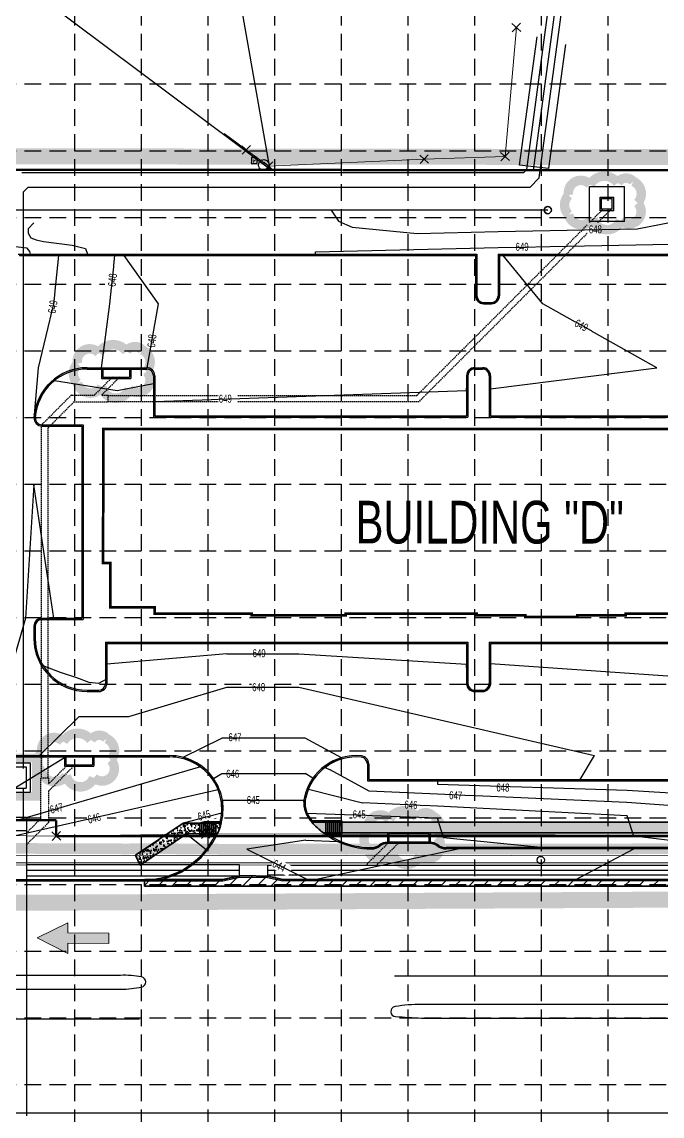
# Model space of a CAD drawing. Header units: feet. Extents: x 9897 to 20516, y 9531 to 20344.
# Drawn here: x 11028.1 to 11268.2, y 9895.1 to 10305.3 of the extents above; entities that cross this region are included whole.
import ezdxf

# ---------------------------------------------------------------- set-up
doc = ezdxf.new("R2010")
doc.units = ezdxf.units.FT
doc.header["$MEASUREMENT"] = 0
for name, pattern in [('CENTER2', [28.575, 19.05, -3.175, 3.175, -3.175]), ('DASHED', [0.75, 0.5, -0.25]), ('DASHED2', [0.375, 0.25, -0.125]), ('HIDDEN', [0.375, 0.25, -0.125]), ('PHANTOM2', [1.25, 0.625, -0.125, 0.125, -0.125, 0.125, -0.125])]:
    doc.linetypes.add(name, pattern=pattern)
doc.layers.get('0').update_dxf_attribs({"lineweight": 18})
for name, color, linetype, lineweight in [('1-CM-DRAW', 9, 'Continuous', 25), ('BDY', 30, 'PHANTOM2', 70), ('BDY-ADJ', 6, 'Continuous', 25), ('BDY-ORIGINALTRACTS', 10, 'HIDDEN', 20), ('FENCE', 43, 'Continuous', 20), ('LIMITS OF DISTURBANCE', 1, 'Continuous', 18), ('PAVE-SAWCUT', 4, 'DASHED2', 35), ('PAVE-SAWCUT-HATCH', 7, 'Continuous', 25), ('PAVE-SIDE-EX', 8, 'Continuous', 18), ('PAVE-SIDEWALK', 6, 'Continuous', 35), ('PC', 43, 'Continuous', 25), ('TEXT-ANNOT-CONTOUR-PROP', 9, 'Continuous', 20), ('TEXT-STREET NAMES', 5, 'Continuous', 35), ('UE-SS', 81, 'CENTER2', 25), ('UE-TEL', 254, 'HIDDEN', 25), ('UP-SD', 160, 'DASHED', 25), ('UP-SD-INLET', 2, 'Continuous', 25), ('UP-SS', 52, 'Continuous', 35), ('WTL-UP-SD-INLET', 2, 'Continuous', 25)]:
    doc.layers.add(name, color=color, linetype=linetype, lineweight=lineweight)
for name, color, linetype in [('A-SITE-BLDG', 2, 'Continuous'), ('A-SITE-CURB', 4, 'Continuous'), ('A-SITE-CURB-BACK', 200, 'Continuous'), ('A-SITE-CURB-FUTR', 6, 'Continuous'), ('A-SITE-CURB-INLET', 50, 'Continuous'), ('BDY-BC', 20, 'Continuous'), ('BDY-GUTTER', 255, 'Continuous'), ('GRID', 254, 'HIDDEN'), ('LEGEND', 7, 'Continuous'), ('PVMT', 8, 'Continuous'), ('SILT FENCE', 200, 'Continuous'), ('UE-SD', 57, 'Continuous')]:
    doc.layers.add(name, color=color, linetype=linetype)
doc.styles.get("Standard").update_dxf_attribs({"font": 'ARIAL.TTF', "width": 0.7})

# ---------------------------------------------------------------- blocks, each defined once
blk = doc.blocks.new('X')
at = {"color": 0}
for p, q in [((-0.00294, -0.00294), (0.00294, 0.00294)), ((-0.00294, 0.00294), (0.00294, -0.00294))]:
    blk.add_line(p, q, dxfattribs=at)
blk.add_point((0, 0), dxfattribs=at)
blk = doc.blocks.new('inlet protection')
at = {"layer": 'LEGEND', "color": 170, "ltscale": 100, "const_width": 9.48}
blk.add_lwpolyline([(38, 58.5, 0.520567), (38, 58.5, 0.765195), (16.6, 47.7, 0.417879), (16.5, 28.3, 0.6649), (41, 24.6, 0.744833), (68.6, 22.2, 0.975642), (85.8, 40, 0.520567), (81.5, 61.5, 0.520567), (65.8, 60, 0.540264), (38, 58.5)], format="xyb", close=True, dxfattribs=at)

msp = doc.modelspace()

# ---------------------------------------------------------------- hatches: boundary and pattern name
at = {"layer": 'PAVE-SAWCUT-HATCH'}
h = msp.add_hatch(dxfattribs=at)
h.set_pattern_fill('ANSI31', color=256, scale=30, style=0)
h.paths.add_polyline_path([(11457.36, 9983.86), (11291.69, 9983.81), (11126.07, 9983.75), (11120.31, 9985.08), (11109.67, 9985.14), (11103.32, 9983.75), (11074.03, 9983.74), (11074.03, 9981.24), (11103.32, 9981.25), (11457.36, 9981.26)])
at = {"layer": 'PAVE-SIDEWALK'}
h = msp.add_hatch(dxfattribs=at)
h.set_pattern_fill('AR-SAND', style=0)
h.set_pattern_definition([(37.5, (0, 0), (-0.06299336, 1.92682377), [0, -1.52, 0, -1.7, 0, -1.625]), (7.5, (0, 0), (1.7697767, 2.82214607), [0, -0.82, 0, -1.37, 0, -0.525]), (327.5, (-1.23, 0), (3.11414186, 0.00565905), [0, -0.5, 0, -1.8, 0, -2.35]), (317.5, (-1.23, 0), (3.0061266, 0.87767556), [0, -0.25, 0, -1.18, 0, -1.35])])
edge = h.paths.add_edge_path()
edge.add_arc((11078.93, 10011.41), 24.78, 334.8337, 344.7041)
edge.add_line((11102.83, 10004.87), (11089.81, 10004.87))
edge.add_line((11089.81, 10004.87), (11088.59, 10004.87))
edge.add_line((11088.59, 10004.87), (11070.75, 9992.89))
edge.add_line((11070.75, 9992.89), (11072.45, 9989.21))
edge.add_line((11072.45, 9989.21), (11089.81, 10000.87))
edge.add_line((11089.81, 10000.87), (11101.36, 10000.87))
h = msp.add_hatch(dxfattribs=at)
h.set_pattern_fill('AR-SAND', scale=1.25, style=0)
h.set_pattern_definition([(37.5, (0, 0), (-0.0787417, 2.4085297), [0, -1.9, 0, -2.125, 0, -2.03125]), (7.5, (0, 0), (2.2122209, 3.5276826), [0, -1.025, 0, -1.7125, 0, -0.65625]), (327.5, (-1.5375, 0), (3.89267733, 0.00707382), [0, -0.625, 0, -2.25, 0, -2.9375]), (317.5, (-1.5375, 0), (3.75765826, 1.09709446), [0, -0.3125, 0, -1.475, 0, -1.6875])])
edge = h.paths.add_edge_path()
edge.add_line((11359.43, 10005.33), (11136.83, 10005.25))
edge.add_arc((11159.18, 10025.26), 30, 221.8293, 233.1491)
edge.add_line((11141.19, 10001.26), (11359.43, 10001.33))
edge.add_arc((11359.5, 9795.33), 206, 75.9486, 90.019, ccw=False)
edge.add_arc((11459.24, 10197.52), 208.37, 256.1948, 269.4687)
edge.add_line((11457.31, 9989.15), (11457.31, 9992.92))
edge.add_arc((11462.81, 10216.82), 223.97, 256.4865, 268.5912, ccw=False)
edge.add_arc((11359.5, 9795.33), 210, 75.9522, 90.019)

# ---------------------------------------------------------------- linework, layer by layer
msp.add_lwpolyline([(11045.25, 9956.08), (11045.28, 9959.92), (11060.64, 9959.8), (11060.67, 9963.64), (11045.31, 9963.76), (11045.34, 9967.6), (11033.77, 9961.93), (11045.25, 9956.08)], close=True)
at = {"color": 0}
msp.add_point((11115.26, 10253.23, 648.78), dxfattribs=at)
at = {"color": 254}
for points in [[(11045.34, 9967.6), (11045.25, 9956.08), (11033.77, 9961.93), (11045.25, 9956.08)], [(11060.64, 9959.8), (11060.67, 9963.64), (11045.28, 9959.92), (11045.31, 9963.76)]]:
    msp.add_solid(points, dxfattribs=at)
at = {"layer": '1-CM-DRAW'}
msp.add_line((11032.57, 10078.75), (11032.57, 10074.23), dxfattribs=at)
at = {"layer": 'A-SITE-BLDG', "color": 7, "const_width": 1}
msp.add_lwpolyline([(11378.57, 10152.63), (11058.57, 10152.63), (11058.56, 10102.46), (11061.23, 10102.46), (11061.23, 10085.79), (11077.9, 10085.79), (11077.9, 10083.46), (11114.23, 10083.46), (11114.23, 10082.79), (11149.56, 10082.79), (11149.56, 10083.46), (11198.73, 10083.46), (11198.73, 10082.79), (11216.9, 10082.79), (11216.9, 10082.13), (11236.4, 10082.13), (11236.4, 10082.79), (11254.56, 10082.79), (11254.56, 10083.46), (11287.56, 10083.46)], dxfattribs=at)
at = {"layer": 'A-SITE-CURB', "color": 7}
for p, q in [((11027.24, 10217.63), (11198.24, 10217.63)), ((11198.24, 10217.63), (11198.24, 10202.63)), ((11207.24, 10217.63), (11207.24, 10202.63)), ((11207.24, 10217.63), (11387.24, 10217.63)), ((11201.24, 10199.63), (11204.24, 10199.63)), ((11035.57, 10081.75), (11050.57, 10081.75)), ((11032.57, 10078.75), (11032.57, 10074.23)), ((11059.9, 10072.23), (11194.9, 10072.23)), ((11059.9, 10072.23), (11059.9, 10057.23)), ((11194.9, 10072.23), (11194.9, 10057.23)), ((11203.9, 10072.23), (11203.9, 10057.23)), ((11203.9, 10072.23), (11311.9, 10072.23)), ((11052.57, 10054.23), (11056.9, 10054.23)), ((11197.9, 10054.23), (11200.9, 10054.23)), ((10995.06, 10030.23), (11083.56, 10030.23)), ((11158.18, 10027.14), (11158.18, 10021.22)), ((11158.18, 10021.22), (11400.18, 10021.22)), ((11181.19, 9997.27), (11165.19, 9997.26)), ((11359.44, 9995.33), (11187.19, 9995.27))]:
    msp.add_line(p, q, dxfattribs=at)
at = {"layer": 'A-SITE-CURB', "color": 7, "ltscale": 0.45}
for p, q in [((11052.57, 10175.63), (11074.9, 10175.63)), ((11077.9, 10172.63), (11077.9, 10157.63)), ((11194.9, 10172.63), (11194.9, 10157.63)), ((11197.9, 10175.63), (11200.9, 10175.63)), ((11203.9, 10172.63), (11203.9, 10157.63)), ((11077.9, 10157.63), (11194.9, 10157.63)), ((11203.9, 10157.63), (11356.9, 10157.63)), ((11035.6, 10153.75), (11050.57, 10153.75)), ((11050.57, 10153.75), (11050.57, 10081.75))]:
    msp.add_line(p, q, dxfattribs=at)
at = {"layer": 'A-SITE-CURB', "color": 7}
for centre, radius, start, end in [((11201.24, 10202.63), 3, 180, 270), ((11204.24, 10202.63), 3, 270, 0), ((11035.57, 10078.75), 3, 90, 180), ((11052.57, 10074.23), 20, 180, 270), ((11056.9, 10057.23), 3, 270, 0), ((11197.9, 10057.23), 3, 180, 270), ((11200.9, 10057.23), 3, 270, 360), ((11083.56, 10010.23), 20, 342.4479, 90), ((11153.56, 10010.22), 20, 84.5313, 167.0657), ((11155.18, 10027.14), 3, 0, 84.5313), ((11143.82, 10012.46), 10, 167.0657, 219.7993), ((11074.03, 10013.24), 30, 270.0033, 342.4479), ((11159.18, 10025.26), 30, 219.7993, 270.019), ((11159.19, 10000.76), 5.5, 270.019, 306.8889), ((11165.19, 9992.76), 4.5, 90.019, 126.8889), ((11181.19, 9992.77), 4.5, 53.1491, 90.019), ((11187.19, 10000.77), 5.5, 233.1491, 270.019)]:
    msp.add_arc(centre, radius, start, end, dxfattribs=at)
at = {"layer": 'A-SITE-CURB', "color": 7, "ltscale": 0.45}
for centre, radius, start, end in [((11052.57, 10155.63), 20, 90, 176.2178), ((11074.9, 10172.63), 3, 0, 90), ((11197.9, 10172.63), 3, 90, 180), ((11200.9, 10172.63), 3, 0, 90), ((11035.6, 10156.75), 3, 176.2178, 270)]:
    msp.add_arc(centre, radius, start, end, dxfattribs=at)
at = {"layer": 'A-SITE-CURB-BACK', "color": 7, "ltscale": 0.45}
for p, q in [((11026.74, 10218.13), (11198.74, 10218.13)), ((11198.74, 10218.13), (11198.74, 10202.63)), ((11206.74, 10218.13), (11206.74, 10202.63)), ((11206.74, 10218.13), (11387.74, 10218.13)), ((11201.24, 10200.13), (11204.24, 10200.13)), ((11052.57, 10175.13), (11074.9, 10175.13)), ((11077.4, 10172.63), (11077.4, 10157.13)), ((11195.4, 10172.63), (11195.4, 10157.13)), ((11197.9, 10175.13), (11200.9, 10175.13)), ((11203.4, 10172.63), (11203.4, 10157.13)), ((11077.4, 10157.13), (11195.4, 10157.13)), ((11203.4, 10157.13), (11357.4, 10157.13)), ((11035.6, 10154.25), (11051.07, 10154.25)), ((11051.07, 10154.25), (11051.07, 10081.25)), ((11033.07, 10078.75), (11033.07, 10074.23)), ((11035.57, 10081.25), (11051.07, 10081.25)), ((11059.4, 10072.73), (11195.4, 10072.73)), ((11059.4, 10072.73), (11059.4, 10057.23)), ((11195.4, 10072.73), (11195.4, 10057.23)), ((11203.4, 10072.73), (11203.4, 10057.23)), ((11203.4, 10072.73), (11311.9, 10072.73)), ((11052.57, 10054.73), (11056.9, 10054.73)), ((11197.9, 10054.73), (11200.9, 10054.73)), ((11157.68, 10027.14), (11157.68, 10020.72)), ((11157.68, 10020.72), (11400.68, 10020.72)), ((11181.19, 10001.27), (11165.19, 10001.26)), ((11165.19, 10001.26), (11165.19, 9997.76)), ((11181.19, 10001.27), (11181.19, 9997.77)), ((11180.69, 9997.77), (11165.69, 9997.76)), ((11359.44, 9995.83), (11187.19, 9995.77))]:
    msp.add_line(p, q, dxfattribs=at)
at = {"layer": 'A-SITE-CURB-BACK', "color": 7}
msp.add_line((10995.06, 10029.73), (11083.56, 10029.73), dxfattribs=at)
at = {"layer": 'A-SITE-CURB-BACK', "color": 7, "ltscale": 0.45}
for centre, radius, start, end in [((11201.24, 10202.63), 2.5, 180, 270), ((11204.24, 10202.63), 2.5, 270, 0), ((11052.57, 10155.63), 19.5, 90, 176.2178), ((11074.9, 10172.63), 2.5, 360, 90), ((11197.9, 10172.63), 2.5, 90, 180), ((11200.9, 10172.63), 2.5, 0, 90), ((11035.6, 10156.75), 2.5, 176.2178, 270), ((11035.57, 10078.75), 2.5, 90, 180), ((11052.57, 10074.23), 19.5, 180, 270), ((11056.9, 10057.23), 2.5, 270, 0), ((11197.9, 10057.23), 2.5, 180, 270), ((11200.9, 10057.23), 2.5, 270, 360), ((11153.56, 10010.22), 19.5, 84.5313, 167.0657), ((11155.18, 10027.14), 2.5, 0, 84.5313), ((11143.82, 10012.46), 9.5, 167.0657, 219.7993), ((11159.18, 10025.26), 29.5, 219.7993, 222.7039), ((11159.18, 10025.26), 29.5, 234.5099, 270.019), ((11159.19, 10000.76), 5, 270.019, 306.8889), ((11165.19, 9992.76), 5, 90.019, 126.8889), ((11181.19, 9992.77), 5, 53.1491, 90.019), ((11187.19, 10000.77), 5, 233.1491, 270.019)]:
    msp.add_arc(centre, radius, start, end, dxfattribs=at)
at = {"layer": 'A-SITE-CURB-BACK', "color": 7}
for centre, radius, start, end in [((11083.56, 10010.23), 19.5, 344.0497, 90), ((11074.03, 10013.24), 29.5, 270.0033, 335.1988)]:
    msp.add_arc(centre, radius, start, end, dxfattribs=at)
at = {"layer": 'A-SITE-CURB-FUTR', "color": 7}
msp.add_lwpolyline([(10489.96, 9931.84), (10772.72, 9931.84, 0.063349), (10816.96, 9937.47, -0.055002), (10853.25, 9942.7), (11065.25, 9942.7, 0.051122), (11072.98, 9943.49, 0.814038), (11072.98, 9947.26, 0.064835), (11065.05, 9947.85), (10784.02, 9947.85, 0.054396), (10738.6, 9942.9, -0.0391), (10696.15, 9936.95), (10489.99, 9936.95, 0.039916), (10480.07, 9936.16, 0.89837), (10480.27, 9932.39, -0.001182)], format="xyb", close=True, dxfattribs=at)
msp.add_lwpolyline([(11464.16, 9947.7, 0.045032), (11426.6, 9942.9, -0.0391), (11384.15, 9936.95), (11177.99, 9936.95, 0.039916), (11168.07, 9936.16, 0.89837), (11168.27, 9932.39, -0.001182), (11177.96, 9931.84), (11460.72, 9931.84, 0.005264), (11464.44, 9931.88)], format="xyb", dxfattribs=at)
at = {"layer": 'A-SITE-CURB-FUTR', "color": 7, "const_width": 0.5}
for points in [[(11167.84, 9947.68), (11378.31, 9947.68)], [(10861.73, 9931.46), (11072.2, 9931.46)]]:
    msp.add_lwpolyline(points, dxfattribs=at)
at = {"layer": 'A-SITE-CURB-INLET', "color": 5}
for p, q in [((11180.69, 10000.77), (11165.69, 10000.76)), ((11165.69, 10000.76), (11165.69, 9997.76)), ((11180.69, 10000.77), (11180.69, 9997.77)), ((11165.69, 9997.76), (11180.69, 9997.77))]:
    msp.add_line(p, q, dxfattribs=at)
at = {"layer": 'BDY', "color": 7}
for p, q in [((9994.99, 10250.23), (11415.16, 10249.62)), ((11040.92, 10006), (11010.92, 10006)), ((11040.92, 10000), (11040.92, 10006)), ((11457.3, 10000), (11040.92, 10000))]:
    msp.add_line(p, q, dxfattribs=at)
at = {"layer": 'BDY-ADJ', "color": 253}
for p, q in [((11121.17, 10249.74), (11100.03, 10370.99)), ((11121.12, 10250.03), (10962.49, 10368.57)), ((11219.98, 10249.7), (11234.46, 10357.25))]:
    msp.add_line(p, q, dxfattribs=at)
at = {"layer": 'BDY-BC', "color": 7}
for p, q in [((11014.27, 9983.74), (11103.32, 9983.75)), ((11103.32, 9983.75), (11109.67, 9985.14)), ((11120.31, 9985.08), (11126.07, 9983.75)), ((11457.37, 9983.86), (11126.07, 9983.75)), ((10471.22, 9896.43), (11465.07, 9896.26))]:
    msp.add_line(p, q, dxfattribs=at)
at = {"layer": 'BDY-BC', "color": 5}
msp.add_line((11109.67, 9985.14), (11120.31, 9985.08), dxfattribs=at)
at = {"layer": 'BDY-GUTTER'}
for p, q in [((11014.27, 9983.24), (11103.32, 9983.25)), ((11103.43, 9983.26), (11109.78, 9984.65)), ((11109.67, 9984.64), (11120.31, 9984.58)), ((11120.2, 9984.6), (11126.01, 9983.25)), ((11457.37, 9983.36), (11126.07, 9983.25))]:
    msp.add_line(p, q, dxfattribs=at)
at = {"layer": 'BDY-ORIGINALTRACTS', "color": 7}
msp.add_line((11459.03, 9990.08), (9999.19, 9989.75), dxfattribs=at)
at = {"layer": 'FENCE'}
for p, q in [((11209.3, 10254.8), (11213.57, 10303.13)), ((11120.64, 10251.15, 1960.5), (11103.9, 10263.43)), ((11178.99, 10253.8), (11120.64, 10251.15)), ((11209.3, 10254.8), (11178.99, 10253.8)), ((11041, 10000.08), (10989.35, 10000.55)), ((11096.94, 10000.86), (11041, 10000.08)), ((11271.82, 10000.41), (11096.94, 10000.86))]:
    msp.add_line(p, q, dxfattribs=at)
at = {"layer": 'GRID', "color": 8, "linetype": 'HIDDEN', "ltscale": 25}
for p, q in [((11047.84, 10506.97), (11047.84, 9631.86)), ((11072.84, 10506.97), (11072.84, 9631.86)), ((11097.84, 10506.97), (11097.84, 9631.86)), ((11122.84, 10506.97), (11122.84, 9631.86)), ((11147.84, 10506.97), (11147.84, 9631.86)), ((11172.84, 10506.97), (11172.84, 9631.86)), ((11197.84, 10506.97), (11197.84, 9631.86)), ((11222.84, 10506.97), (11222.84, 9631.86)), ((11247.84, 10506.97), (11247.84, 9631.86)), ((9922.84, 10281.97), (11472.84, 10281.97)), ((9922.84, 10256.97), (11472.84, 10256.97)), ((9922.84, 10231.97), (11472.84, 10231.97)), ((9922.84, 10206.97), (11472.84, 10206.97)), ((9922.84, 10181.97), (11472.84, 10181.97)), ((9922.84, 10156.97), (11472.84, 10156.97)), ((9922.84, 10131.97), (11472.84, 10131.97)), ((9922.84, 10106.97), (11472.84, 10106.97)), ((9922.84, 10081.97), (11472.84, 10081.97)), ((9922.84, 10056.97), (11472.84, 10056.97)), ((9922.84, 10031.97), (11472.84, 10031.97)), ((9922.84, 10006.97), (11472.84, 10006.97)), ((9922.84, 9981.97), (11472.84, 9981.97)), ((9922.84, 9956.97), (11472.84, 9956.97)), ((9922.84, 9931.97), (11472.84, 9931.97)), ((9922.84, 9906.97), (11472.84, 9906.97))]:
    msp.add_line(p, q, dxfattribs=at)
at = {"layer": 'PAVE-SAWCUT'}
msp.add_lwpolyline([(11457.36, 9983.86), (11291.69, 9983.81), (11126.07, 9983.75), (11120.31, 9985.08), (11109.67, 9985.14), (11103.32, 9983.75), (11074.03, 9983.74), (11074.03, 9981.24), (11103.32, 9981.25), (11457.36, 9981.26), (11457.36, 9983.86)], close=True, dxfattribs=at)
at = {"layer": 'PAVE-SIDE-EX', "color": 7}
for p, q in [((11012.64, 9992.84), (11149.93, 9992.94)), ((11149.93, 9992.94), (11273.8, 9992.63)), ((11148.55, 9989.13), (11013.74, 9989.28)), ((11273.25, 9989.04), (11148.55, 9989.13))]:
    msp.add_line(p, q, dxfattribs=at)
at = {"layer": 'PAVE-SIDEWALK', "color": 7, "ltscale": 0.45}
for p, q in [((11102.45, 10005.37), (11094.81, 10005.37)), ((11137.05, 10005.76), (11148.06, 10005.76)), ((11100.57, 10000.37), (11094.81, 10000.37)), ((11142.78, 10000.76), (11148.06, 10000.76))]:
    msp.add_line(p, q, dxfattribs=at)
at = {"layer": 'PAVE-SIDEWALK', "color": 7}
for p, q in [((11094.81, 10004.87), (11094.81, 10005.37)), ((11094.81, 10000.87), (11094.81, 10004.87)), ((11095.56, 10000.87), (11095.56, 10004.87)), ((11096.31, 10000.87), (11096.31, 10004.87)), ((11097.06, 10000.87), (11097.06, 10004.87)), ((11097.81, 10000.87), (11097.81, 10004.87)), ((11098.56, 10000.87), (11098.56, 10004.87)), ((11099.31, 10000.87), (11099.31, 10004.87)), ((11100.06, 10000.87), (11100.06, 10004.87)), ((11100.81, 10000.87), (11100.81, 10004.87)), ((11142.06, 10001.26), (11142.06, 10005.26)), ((11142.81, 10001.26), (11142.81, 10005.26)), ((11143.56, 10001.26), (11143.56, 10005.26)), ((11144.31, 10001.26), (11144.31, 10005.26)), ((11145.06, 10001.26), (11145.06, 10005.26)), ((11145.81, 10001.26), (11145.81, 10005.26)), ((11146.56, 10001.26), (11146.56, 10005.26)), ((11147.31, 10001.26), (11147.31, 10005.26)), ((11148.06, 10005.26), (11148.06, 10005.76)), ((11148.06, 10001.26), (11148.06, 10005.26)), ((11094.81, 10000.87), (11094.81, 10000.37)), ((11148.06, 10001.26), (11148.06, 10000.76))]:
    msp.add_line(p, q, dxfattribs=at)
msp.add_lwpolyline([(11101.36, 10000.87, 0.043095), (11102.83, 10004.87), (11089.81, 10004.87), (11088.59, 10004.87), (11070.75, 9992.89), (11072.45, 9989.21), (11089.81, 10000.87)], format="xyb", close=True, dxfattribs=at)
at = {"layer": 'PAVE-SIDEWALK', "color": 7, "ltscale": 0.45}
msp.add_lwpolyline([(11359.43, 10005.33), (11136.83, 10005.25, 0.049432), (11141.19, 10001.26), (11359.43, 10001.33, -0.061471), (11409.52, 9995.16, 0.057983), (11457.31, 9989.15), (11457.31, 9992.92, -0.052866), (11410.48, 9999.05, 0.061455)], format="xyb", close=True, dxfattribs=at)
at = {"layer": 'PC', "color": 47}
for p, q in [((11144.03, 10234.64), (11146.8, 10230.52)), ((11258.82, 10227.7), (11299.57, 10235.63)), ((11032.55, 10229.99, 649), (11030.41, 10227.67, 649)), ((11146.8, 10230.52), (11151.98, 10228.32)), ((11030.41, 10227.67, 649), (11030.47, 10226.07, 649)), ((11030.47, 10226.07, 649), (11031.49, 10224.31, 649)), ((11151.98, 10228.32), (11176.32, 10225.93)), ((11176.32, 10225.93), (11206.74, 10226.63)), ((11030.02, 10220.4), (10995.92, 10224.51)), ((11031.49, 10224.31, 649), (11033.44, 10223.59, 649)), ((11033.44, 10223.59, 649), (11036.16, 10222.95, 649)), ((11036.16, 10222.95), (11046.93, 10221.6)), ((11046.93, 10221.6), (11051.88, 10220.25)), ((11027.02, 10217.89), (11031.29, 10218.13)), ((11031.11, 10219.2), (11030.02, 10220.4)), ((11031.29, 10218.13), (11031.11, 10219.2)), ((11052.63, 10218.13), (11041.83, 10217.63)), ((11051.88, 10220.25), (11052.63, 10218.13)), ((11062.98, 10217.63), (11064.6, 10217.92)), ((11064.6, 10217.92), (11066.27, 10217.63)), ((11138.24, 10219.05), (11206.74, 10220.63)), ((11138.24, 10218.13), (11138.24, 10219.05)), ((11198.46, 10217.9), (11138.24, 10218.13)), ((11198.5, 10202.58), (11198.46, 10217.9)), ((11207.06, 10217.88), (11206.97, 10217.06)), ((11206.97, 10217.06), (11207, 10202.56)), ((11208.66, 10217.63), (11207.06, 10217.88)), ((11198.63, 10201.8), (11198.5, 10202.58)), ((11198.84, 10201.19), (11198.63, 10201.8)), ((11199.44, 10200.55), (11198.84, 10201.19)), ((11200.21, 10200.05), (11199.44, 10200.55)), ((11206.25, 10200.67), (11205.78, 10200.3)), ((11206.58, 10201.15), (11206.25, 10200.67)), ((11206.81, 10201.71), (11206.58, 10201.15)), ((11207, 10202.56), (11206.81, 10201.71)), ((11057.98, 10175.63), (11061.08, 10199.63)), ((11200.93, 10199.86), (11200.21, 10200.05)), ((11204.57, 10199.89), (11200.93, 10199.86)), ((11205.23, 10199.99), (11204.57, 10199.89)), ((11205.78, 10200.3), (11205.23, 10199.99)), ((11034.23, 10175.63), (11032.7, 10157.91)), ((11063.39, 10175.34), (11057.98, 10175.63)), ((11074.9, 10175.63), (11063.39, 10175.34)), ((11194.9, 10167.1), (11195.19, 10173.01)), ((11195.19, 10173.01), (11195.52, 10173.96)), ((11195.52, 10173.96), (11195.98, 10174.68)), ((11195.98, 10174.68), (11196.67, 10175.17)), ((11196.67, 10175.17), (11197.27, 10175.33)), ((11197.27, 10175.33), (11197.99, 10175.37)), ((11197.99, 10175.37), (11201.28, 10175.37)), ((11201.28, 10175.37), (11202.43, 10174.95)), ((11202.43, 10174.95), (11203.07, 10174.4)), ((11203.07, 10174.4), (11203.48, 10173.72)), ((11203.48, 10173.72), (11203.7, 10172.99)), ((11203.7, 10172.99), (11203.9, 10167.77)), ((11203.9, 10167.77), (11266.31, 10175.63)), ((11036.5, 10167.13), (11038.43, 10169.45)), ((11038.43, 10169.45), (11040.29, 10170.78)), ((11040.29, 10170.78), (11063.78, 10167.12)), ((11063.78, 10167.12), (11077.4, 10169.72)), ((11077.4, 10169.72), (11077.9, 10163)), ((11033.88, 10162.06), (11035.15, 10164.97)), ((11035.15, 10164.97), (11036.5, 10167.13)), ((11032.7, 10157.91), (11033.22, 10159.66)), ((11033.22, 10159.66), (11033.88, 10162.06)), ((11032.61, 10131.75), (11029.39, 10081.75)), ((11040.07, 10081.75), (11032.61, 10131.75)), ((11029.39, 10081.75), (11014.58, 10030.23)), ((11034.67, 10081.38), (11035.56, 10081.51)), ((11035.56, 10081.51), (11040.07, 10081.75)), ((11032.8, 10078.69), (11032.9, 10079.48)), ((11032.84, 10073.32), (11032.8, 10078.69)), ((11032.9, 10079.48), (11033.13, 10080.03)), ((11033.13, 10080.03), (11033.58, 10080.64)), ((11033.58, 10080.64), (11034.03, 10081.07)), ((11034.03, 10081.07), (11034.67, 10081.38)), ((11032.93, 10072.11), (11032.84, 10073.32)), ((11033.14, 10070.55), (11032.93, 10072.11)), ((11033.48, 10069.3), (11033.14, 10070.55)), ((11033.99, 10067.44), (11033.48, 10069.3)), ((11034.97, 10065.32), (11033.99, 10067.44)), ((11036.04, 10063.88), (11034.97, 10065.32)), ((11104.9, 10068.35), (11059.9, 10064.48)), ((11131.9, 10068.35), (11194.9, 10064.48)), ((11042.6, 10061.38), (11036.04, 10063.88)), ((11048.7, 10059.36), (11042.6, 10061.38)), ((11059.9, 10064.48), (11059.4, 10058.68)), ((11195.17, 10056.87), (11194.9, 10064.48)), ((11203.9, 10064.69), (11203.68, 10057.09)), ((11302.9, 10057.73), (11203.9, 10064.69)), ((11053.36, 10057.66), (11048.7, 10059.36)), ((11056.82, 10057.3), (11053.36, 10057.66)), ((11058.5, 10058.08), (11056.82, 10057.3)), ((11059.4, 10058.68), (11058.5, 10058.08)), ((11203.68, 10057.09), (11203.48, 10056.16)), ((11068.19, 10044.9), (11104.9, 10055.85)), ((11131.9, 10055.85), (11242.92, 10030.22)), ((11195.25, 10056.36), (11195.17, 10056.87)), ((11195.6, 10055.71), (11195.25, 10056.36)), ((11196.17, 10055.06), (11195.6, 10055.71)), ((11196.9, 10054.66), (11196.17, 10055.06)), ((11197.63, 10054.47), (11196.9, 10054.66)), ((11201.22, 10054.46), (11197.63, 10054.47)), ((11202, 10054.66), (11201.22, 10054.46)), ((11202.68, 10055.09), (11202, 10054.66)), ((11203.08, 10055.59), (11202.68, 10055.09)), ((11203.48, 10056.16), (11203.08, 10055.59)), ((11049.56, 10044.9), (11034.69, 10030.23)), ((11049.56, 10044.9), (11068.19, 10044.9)), ((11049.56, 10044.9), (11049.56, 10044.9)), ((11088.6, 10029.59), (11103.06, 10036.83)), ((11147.92, 10029.41), (11134.32, 10036.83)), ((11034.69, 10030.23), (11044.69, 10029.73)), ((11089.58, 10029.05), (11088.6, 10029.59)), ((11091.92, 10028.12), (11089.58, 10029.05)), ((11144.09, 10027.57), (11146.67, 10028.68)), ((11146.67, 10028.68), (11147.92, 10029.41)), ((11237.55, 10021.22), (11242.92, 10030.22)), ((11242.92, 10030.22), (11242.92, 10030.22)), ((11094.1, 10026.91), (11091.92, 10028.12)), ((11095.06, 10025.98), (11094.1, 10026.91)), ((11141.8, 10025.77), (11144.09, 10027.57)), ((11141.8, 10025.77), (11143.66, 10024.94)), ((11158.37, 10016.88), (11143.66, 10024.94)), ((11100.22, 10021.01), (11099.97, 10021.67)), ((11101.2, 10019.19), (11100.22, 10021.01)), ((11137.24, 10021.78), (11134.32, 10023.53)), ((11135.55, 10017.69), (11136.45, 10019.99)), ((11136.45, 10019.99), (11137.24, 10021.78)), ((11183.93, 10020.72), (11183.93, 10019.49)), ((11101.69, 10017.42), (11101.2, 10019.19)), ((11135.55, 10017.69), (11155.85, 10012.51)), ((11255.13, 10017.32), (11325.72, 10012.8)), ((11134.01, 10012), (11133.87, 10013.53)), ((11134.28, 10010.41), (11134.01, 10012)), ((11325.87, 10007.74), (11255.03, 10012.62)), ((11135.14, 10008.59), (11134.28, 10010.41)), ((11088.59, 10004.87), (11089.81, 10000.87)), ((11186.29, 9999.47), (11183.92, 10006.82)), ((11257.58, 10000), (11255.07, 10007.63)), ((11089.81, 10000.87), (11097.24, 9995.04)), ((11222.71, 9995.78), (11186.29, 9999.47)), ((11292.94, 9995.81), (11257.58, 10000)), ((11134.53, 9998.48), (11112.47, 9995.19)), ((11134.53, 9998.48), (11146.46, 9998.09)), ((11149.26, 9997.18), (11146.46, 9998.09)), ((11152.68, 9996.24), (11149.26, 9997.18)), ((11156.38, 9995.66), (11152.68, 9996.24)), ((11158.97, 9995.44), (11156.38, 9995.66)), ((11160.35, 9995.6), (11158.97, 9995.44)), ((11161.47, 9996.06), (11160.35, 9995.6)), ((11162.4, 9996.7), (11161.47, 9996.06)), ((11164.11, 9997.38), (11162.4, 9996.7)), ((11165.14, 9997.54), (11164.11, 9997.38)), ((11181.68, 9997.47), (11165.14, 9997.54)), ((11183.15, 9997.09), (11181.68, 9997.47)), ((11184.41, 9996.3), (11183.15, 9997.09)), ((11186.03, 9995.61), (11184.41, 9996.3)), ((11187.54, 9995.43), (11186.03, 9995.61)), ((11187.54, 9995.43), (11191.55, 9995.27)), ((11257.57, 9995.29), (11222.71, 9995.78)), ((11094.77, 9991.92), (11093.37, 9990.68)), ((11096.37, 9993.57), (11094.77, 9991.92)), ((11097.24, 9995.04), (11096.37, 9993.57)), ((11137.96, 9983.75), (11191.55, 9995.27)), ((11235.86, 9983.79), (11257.57, 9995.29)), ((11088.56, 9987.26), (11086.17, 9986.08)), ((11090.62, 9988.51), (11088.56, 9987.26)), ((11093.37, 9990.68), (11090.62, 9988.51)), ((11079.7, 9984.01), (11074.87, 9983.44)), ((11084.15, 9985.3), (11079.7, 9984.01)), ((11086.17, 9986.08), (11084.15, 9985.3)), ((11135.23, 9983.75), (11137.96, 9983.75))]:
    msp.add_line(p, q, dxfattribs=at)
at = {"layer": 'PVMT'}
for p, q in [((11214.77, 10251.59), (11221.4, 10299.67)), ((11231.96, 10296.82), (11225.67, 10250.24)), ((11225.67, 10250.24), (11214.77, 10251.59))]:
    msp.add_line(p, q, dxfattribs=at)
at = {"layer": 'PVMT', "color": 5}
for p, q in [((11109.67, 9985.14), (11109.7, 9989.17)), ((11120.31, 9985.08), (11120.34, 9989.16))]:
    msp.add_line(p, q, dxfattribs=at)
at = {"layer": 'SILT FENCE', "linetype": 'Continuous', "const_width": 4}
msp.add_lwpolyline([(11065.59, 9995.36), (10726.57, 9995.92), (10342.59, 9996.06), (10016.85, 9995.78, -0.430854), (9991.13, 10017.87), (9987.16, 10249.94)], format="xyb", dxfattribs=at)
msp.add_lwpolyline([(11379.13, 10247.02), (11395.79, 10246.51), (11415.99, 10211.68), (11423.09, 10199.88), (11457.52, 9995.19), (11370.61, 9995.37), (11136.99, 9995.2)], dxfattribs=at)
at = {"layer": 'SILT FENCE', "linetype": 'DASHED2', "const_width": 3.2}
msp.add_lwpolyline([(11018.11, 10029.2), (11018.11, 10014.86), (11033.43, 10014.98), (11033.43, 10029.32), (11018.47, 10029.32), (11018.47, 10029.32)], dxfattribs=at)
at = {"layer": 'UE-SD', "color": 5}
for p, q in [((11217.48, 10249.9), (11233.08, 10365.72)), ((11222.1, 10246.74), (11238.03, 10364.98)), ((11216.28, 10248.7), (11217.48, 10249.9)), ((11216.28, 10248.7), (11028.07, 10248.7)), ((11218.56, 10243.2), (11222.1, 10246.74)), ((11028.69, 10241.55), (11030.35, 10243.2)), ((11028.7, 10025.39), (11028.7, 10241.55)), ((11218.56, 10243.2), (11030.35, 10243.2)), ((11028.7, 10007.02), (11028.7, 10018.21)), ((11029.77, 10007.02), (11021.77, 10007.02)), ((11029.77, 10007.02), (11029.77, 9895.25)), ((11029.77, 10002.02), (11021.77, 10002.02)), ((11109.69, 9989.28), (11029.77, 9989.28)), ((11109.69, 9987.16), (11029.77, 9987.16)), ((11287.47, 9989.05), (11120.32, 9989.05)), ((11463.45, 9987.21), (11120.32, 9987.21)), ((11109.69, 9985.03), (11029.77, 9985.03)), ((11287.47, 9985.38), (11120.32, 9985.38))]:
    msp.add_line(p, q, dxfattribs=at)
at = {"layer": 'UE-SS', "linetype": 'Continuous'}
msp.add_circle((11222.7, 9991.1), 1.36, dxfattribs=at)
msp.add_circle((11222.7, 9991.1), 1.36, dxfattribs=at)
at = {"layer": 'UE-TEL'}
msp.add_lwpolyline([(11116.38, 10254.36), (11114.16, 10254.37), (11114.14, 10252.14), (11116.37, 10252.13)], close=True, dxfattribs=at)
msp.add_circle((11118.81, 10251.61), 2, dxfattribs=at)
at = {"layer": 'UP-SD'}
for p, q in [((11246, 10235), (11176.23, 10165.23)), ((11249.12, 10235), (11177.14, 10163.02)), ((11062.05, 10172.13), (11055.3, 10165.38)), ((11064.76, 10172.13), (11058.01, 10165.38)), ((11046.65, 10165.38), (11035.31, 10154.04)), ((11046.65, 10165.38), (11055.3, 10165.38)), ((11058.01, 10165.38), (11060.4, 10165.38)), ((11060.4, 10162.88), (11060.4, 10165.38)), ((11060.4, 10165.23), (11176.23, 10165.23)), ((11047.69, 10162.88), (11037.81, 10153)), ((11047.69, 10162.88), (11060.4, 10162.88)), ((11060.4, 10163.02), (11177.14, 10163.02)), ((11035.31, 10154.04), (11035.31, 10021.73)), ((11037.81, 10153), (11037.81, 10021.73)), ((11047.92, 10026.73), (11038.11, 10016.92)), ((11045.21, 10026.73), (11038.11, 10019.63)), ((11035.02, 10021.73), (11035.02, 10006.45)), ((11038.11, 10021.73), (11035.02, 10021.73)), ((11038.11, 10021.73), (11038.11, 10019.63)), ((11038.11, 10016.92), (11038.11, 10005.17)), ((11029.77, 10001.2), (11035.02, 10006.45)), ((11029.77, 9996.84), (11038.11, 10005.17)), ((11165.74, 9997.76), (11157.03, 9989.05)), ((11169.69, 9997.77), (11160.97, 9989.05))]:
    msp.add_line(p, q, dxfattribs=at)
at = {"layer": 'UP-SD-INLET', "color": 5}
for p, q in [((11057.9, 10175.63), (11068.9, 10175.63)), ((11057.9, 10175.63), (11057.9, 10171.63)), ((11058.4, 10175.13), (11068.4, 10175.13)), ((11058.4, 10175.13), (11058.4, 10172.13)), ((11058.4, 10172.13), (11068.4, 10172.13)), ((11068.4, 10175.13), (11068.4, 10172.13)), ((11068.9, 10175.63), (11068.9, 10171.63)), ((11057.9, 10171.63), (11068.9, 10171.63)), ((11044.06, 10030.23), (11055.06, 10030.23)), ((11044.06, 10030.23), (11044.06, 10026.23)), ((11044.56, 10029.73), (11054.56, 10029.73)), ((11044.56, 10029.73), (11044.56, 10026.73)), ((11054.56, 10029.73), (11054.56, 10026.73)), ((11055.06, 10030.23), (11055.06, 10026.23)), ((11020.23, 10027.56), (11031.23, 10027.56)), ((11021.73, 10026.06), (11029.73, 10026.06)), ((11029.73, 10026.06), (11029.73, 10018.06)), ((11031.23, 10027.56), (11031.23, 10016.56)), ((11044.06, 10026.23), (11055.06, 10026.23)), ((11044.56, 10026.73), (11054.56, 10026.73)), ((11020.23, 10016.56), (11031.23, 10016.56)), ((11021.73, 10018.06), (11029.73, 10018.06))]:
    msp.add_line(p, q, dxfattribs=at)
at = {"layer": 'UP-SS', "linetype": 'Continuous'}
msp.add_line((10995.92, 10234.8), (11225.34, 10234.7), dxfattribs=at)
msp.add_circle((11225.34, 10234.71, -663.39), 1.36, dxfattribs=at)
at = {"layer": 'WTL-UP-SD-INLET', "color": 5}
for p, q in [((11240.98, 10230.42), (11240.98, 10243.59)), ((11240.98, 10243.59), (11254.14, 10243.59)), ((11254.14, 10230.42), (11254.14, 10243.59)), ((11244.98, 10234.42), (11244.98, 10239.59)), ((11244.98, 10239.59), (11250.14, 10239.59)), ((11245.56, 10235), (11245.56, 10239)), ((11245.56, 10239), (11249.56, 10239)), ((11249.56, 10235), (11249.56, 10239)), ((11250.14, 10234.42), (11250.14, 10239.59)), ((11250.14, 10234.42), (11244.98, 10234.42)), ((11249.56, 10235), (11245.56, 10235)), ((11254.14, 10230.42), (11240.98, 10230.42))]:
    msp.add_line(p, q, dxfattribs=at)

# ---------------------------------------------------------------- block references
at = {"xscale": 0.3738502713858907, "yscale": 0.3738502713858907, "zscale": 0.3738502713876938}
msp.add_blockref('inlet protection', (11029.37, 10013.62), dxfattribs=at)
at = {"layer": 'FENCE', "yscale": 540, "zscale": 540, "rotation": 92.12920690953888}
for p, xscale in [((11213.57, 10303.13, 1949.58), 540.0000000000001), ((11112.27, 10257.29, 980.25), 540), ((11178.99, 10253.8, 1948.65), 540.0000000000001), ((11209.3, 10254.8, 1948.65), 540), ((11120.64, 10251.15, 1960.5), 540), ((11041, 10000.08, 1937.45), 540.0000000000001), ((11096.94, 10000.86, 1936.27), 540.0000000000001)]:
    msp.add_blockref('X', p, dxfattribs=dict(at, xscale=xscale))

# ---------------------------------------------------------------- texts
at = {"layer": 'TEXT-STREET NAMES', "color": 7, "width": 0.7}
msp.add_text('BUILDING "D"', height=16, rotation=359.9906, dxfattribs=at).set_placement((11153.26, 10109.74))
at = {"layer": 'UE-TEL', "width": 0.7}
msp.add_text('P', height=1.57, rotation=359.695, dxfattribs=at).set_placement((11114.67, 10252.42))

# ---------------------------------------------------------------- wipeouts: each hides what was drawn before it
for points in [[(11105.43, 10035.02), (11112.69, 10035.02), (11112.69, 10039.22), (11105.43, 10039.22)], [(11112.29, 10011.5), (11119.55, 10011.5), (11119.55, 10015.7), (11112.29, 10015.7)]]:
    msp.add_wipeout(points).dxf.layer = 'TEXT-ANNOT-CONTOUR-PROP'

# ---------------------------------------------------------------- next in the draw order: linework, layer by layer
at = {"layer": 'PC', "color": 47}
for p, q in [((11134.32, 10036.83), (11103.06, 10036.83)), ((11103.29, 10013.53), (11133.87, 10013.53))]:
    msp.add_line(p, q, dxfattribs=at)

# ---------------------------------------------------------------- next in the draw order: texts
at = {"layer": 'PC', "color": 47, "linetype": 'DASHED2', "width": 0.7}
for s, p in [('647', (11105.57, 10035.62)), ('645', (11112.44, 10012.1))]:
    msp.add_text(s, height=3, dxfattribs=at).set_placement(p)

# ---------------------------------------------------------------- next in the draw order: wipeouts: each hides what was drawn before it
for points in [[(11240.16, 10224.94), (11248.31, 10224.94), (11248.31, 10230.04), (11240.16, 10230.04)], [(11212.68, 10218.4), (11220.84, 10218.4), (11220.84, 10223.5), (11212.68, 10223.5)], [(11064.24, 10205.2), (11065.08, 10213.2), (11060.01, 10213.74), (11059.16, 10205.74)], [(11041.63, 10195.02), (11043.05, 10203.05), (11038.03, 10203.94), (11036.6, 10195.91)], [(11234.67, 10190.86), (11240.97, 10187.5), (11242.95, 10191.2), (11236.65, 10194.57)], [(11079.04, 10182.39), (11079.88, 10190.39), (11074.81, 10190.92), (11073.96, 10182.93)], [(11101.79, 10161.91), (11108.93, 10161.91), (11108.93, 10166.11), (11101.79, 10166.11)], [(11114.48, 10066.52), (11121.62, 10066.52), (11121.62, 10070.72), (11114.48, 10070.72)], [(11114.3, 10053.78), (11121.56, 10053.78), (11121.56, 10057.98), (11114.3, 10057.98)], [(11104.59, 10021.34), (11111.85, 10021.34), (11111.85, 10025.54), (11104.59, 10025.54)], [(11205.9, 10016.21), (11213.16, 10016.1), (11213.22, 10020.3), (11205.97, 10020.41)], [(11188.12, 10013.3), (11195.38, 10013.05), (11195.52, 10017.25), (11188.27, 10017.5)], [(11039.05, 10007.81), (11046.09, 10009.57), (11045.07, 10013.65), (11038.03, 10011.88)], [(11171.36, 10009.79), (11178.62, 10009.53), (11178.77, 10013.73), (11171.52, 10013.99)], [(11053.18, 10004.1), (11060.22, 10005.86), (11059.2, 10009.94), (11052.16, 10008.17)], [(11094.49, 10005.14), (11101.48, 10007.07), (11100.36, 10011.12), (11093.37, 10009.18)], [(11152.01, 10006.12), (11159.26, 10006.05), (11159.3, 10010.25), (11152.05, 10010.32)], [(11121.32, 9988.28), (11127.84, 9984.85), (11129.79, 9988.57), (11123.27, 9992)]]:
    msp.add_wipeout(points).dxf.layer = 'TEXT-ANNOT-CONTOUR-PROP'

# ---------------------------------------------------------------- next in the draw order: linework, layer by layer
at = {"layer": 'LIMITS OF DISTURBANCE', "linetype": 'DASHED2', "ltscale": 80, "const_width": 6}
msp.add_lwpolyline([(11397.79, 10254.46), (10749.1, 10255.16), (9978.29, 10255.31), (9983.02, 10013.13, 0.38376), (10024.89, 9979), (10506.44, 9972.56), (11466.59, 9977.18), (11428.65, 10203.63)], format="xyb", close=True, dxfattribs=at)
at = {"layer": 'PC', "color": 47}
for p, q in [((11206.74, 10226.63), (11245.57, 10227.42)), ((11245.57, 10227.42), (11258.82, 10227.7)), ((11206.74, 10220.63), (11245.57, 10221.42)), ((11245.57, 10221.42), (11376.44, 10224.21)), ((11041.83, 10217.63), (11039.93, 10199.63)), ((11061.08, 10199.63), (11062.98, 10217.63)), ((11066.27, 10217.63), (11079.18, 10199.63)), ((11223.5, 10199.63), (11208.66, 10217.63)), ((11039.93, 10199.63), (11034.23, 10175.63)), ((11079.18, 10199.63), (11074.9, 10175.63)), ((11266.31, 10175.63), (11223.5, 10199.63)), ((11077.9, 10163), (11194.9, 10167.1)), ((11104.9, 10068.35), (11131.9, 10068.35)), ((11104.9, 10055.85), (11131.9, 10055.85)), ((11044.69, 10029.73), (11003.77, 10004.85)), ((11095.06, 10025.98), (11007.4, 10000.45)), ((11099.97, 10021.67), (11103.06, 10023.53)), ((11103.06, 10023.53), (11134.32, 10023.53)), ((11237.55, 10021.22), (11183.93, 10020.72)), ((11101.69, 10017.42), (11025.73, 10000.22)), ((11255.03, 10012.62), (11158.37, 10016.88)), ((11183.93, 10019.49), (11255.13, 10017.32)), ((11103.29, 10013.53), (11103.28, 10009.16)), ((11184.02, 10011.23), (11155.85, 10012.51)), ((11103, 10008.7), (11088.59, 10004.87)), ((11103.28, 10009.16), (11103, 10008.7)), ((11183.92, 10006.82), (11135.14, 10008.59)), ((11255.07, 10007.63), (11184.02, 10011.23)), ((11112.47, 9995.19), (11135.23, 9983.75))]:
    msp.add_line(p, q, dxfattribs=at)
at = {"layer": 'SILT FENCE', "linetype": 'Continuous', "const_width": 4}
msp.add_lwpolyline([(11065.39, 9995.23), (11070.1, 9995.32), (11090.18, 9995.28), (11107.06, 9995.11), (11136.99, 9995.2)], dxfattribs=at)

# ---------------------------------------------------------------- next in the draw order: block references
at = {"xscale": 0.3738502713858907, "yscale": 0.3738502713858907, "zscale": 0.3738502713876938}
for p in [(11226.97, 10222.44), (11042.73, 10159.3), (11151.76, 9984.58)]:
    msp.add_blockref('inlet protection', p, dxfattribs=at)

# ---------------------------------------------------------------- next in the draw order: texts
at = {"layer": 'PC', "color": 47, "linetype": 'DASHED2', "width": 0.7}
for s, p in [('648', (11240.75, 10225.99)), ('649', (11213.27, 10219.45)), ('649', (11101.93, 10162.51)), ('649', (11114.62, 10067.12)), ('648', (11114.45, 10054.38)), ('646', (11104.73, 10021.94))]:
    msp.add_text(s, height=3, dxfattribs=at).set_placement(p)
for s, rotation, p in [('648', 83.9634, (11063.25, 10205.9)), ('649', 79.9528, (11040.7, 10195.78)), ('649', 331.9162, (11235.08, 10191.32)), ('648', 83.9634, (11078.05, 10183.09)), ('647', 358.0201, (11188.29, 10013.9)), ('648', 359.1364, (11206.05, 10016.81)), ('647', 14.0665, (11039.04, 10008.43)), ('646', 357.9087, (11171.53, 10010.39)), ('646', 14.0665, (11053.17, 10004.71)), ('645', 15.4971, (11094.47, 10005.75)), ('645', 359.4485, (11152.15, 10006.72)), ('644', 332.2588, (11121.72, 9988.75))]:
    msp.add_text(s, height=3, rotation=rotation, dxfattribs=at).set_placement(p)

doc.saveas('drawing.dxf')
